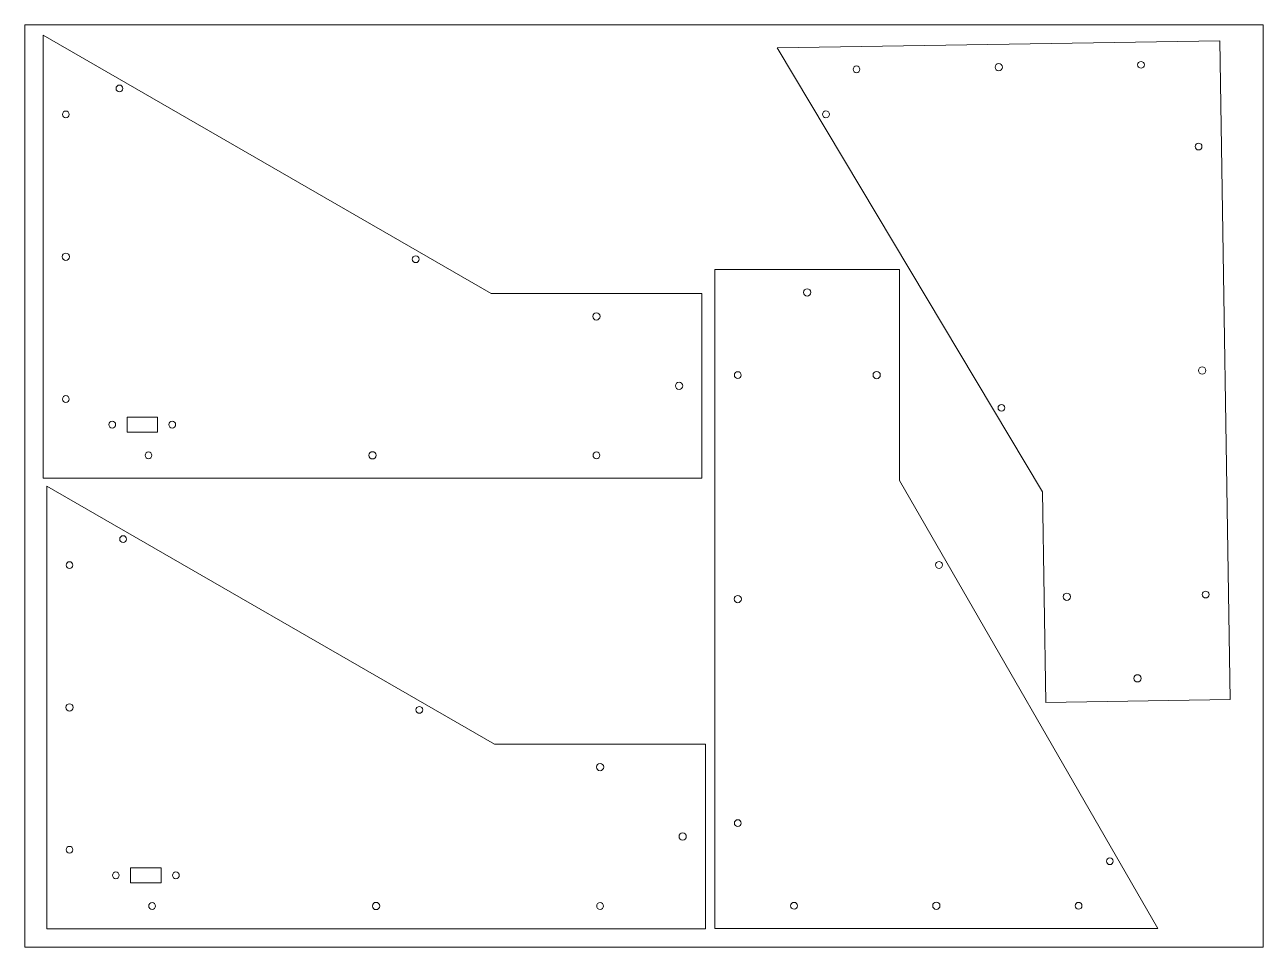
# Model space of a CAD drawing. Header units: inches. Extents: x 1.6 to 25.1, y -1.2 to 16.2.
import ezdxf

# ---------------------------------------------------------------- set-up
doc = ezdxf.new("R2010")
doc.units = ezdxf.units.IN
doc.header["$MEASUREMENT"] = 0
doc.layers.add('CUT', color=7, linetype='Continuous', lineweight=0)
doc.layers.add('SKIP', color=7, linetype='Continuous', lineweight=0)

# ---------------------------------------------------------------- blocks, each defined once
blk = doc.blocks.new('Block_0')
at = {"layer": 'CUT', "color": 1, "lineweight": 9, "true_color": 0xff0000}
for p, q in [((10.496, 2.6), (1.996, 7.5)), ((1.996, -0.9), (1.996, 7.5)), ((14.496, 2.6), (10.496, 2.6)), ((14.496, -0.9), (14.496, 2.6)), ((3.589, 0.254), (3.589, -0.026)), ((4.168, 0.254), (3.589, 0.254)), ((4.168, -0.026), (4.168, 0.254)), ((3.589, -0.026), (4.168, -0.026)), ((14.496, -0.9), (1.996, -0.9))]:
    blk.add_line(p, q, dxfattribs=at)
for centre, radius in [((3.446, 6.492), 0.065), ((2.428, 6), 0.064), ((2.428, 3.3), 0.069), ((9.067, 3.252), 0.064), ((12.496, 2.168), 0.069), ((14.064, 0.85), 0.069), ((2.428, 0.6), 0.064), ((3.309, 0.114), 0.064), ((4.448, 0.114), 0.064), ((3.996, -0.468), 0.064), ((8.246, -0.468), 0.069), ((12.496, -0.468), 0.064)]:
    blk.add_circle(centre, radius, dxfattribs=at)
blk = doc.blocks.new('Block_1')
at = {"layer": 'CUT', "color": 1, "lineweight": 9, "true_color": 0xff0000}
for p, q in [((14.677, 11.605), (18.177, 11.605)), ((14.677, 11.605), (14.677, -0.895)), ((18.177, 11.605), (18.177, 7.605)), ((18.177, 7.605), (23.077, -0.895)), ((14.677, -0.895), (23.077, -0.895))]:
    blk.add_line(p, q, dxfattribs=at)
for centre, radius in [((16.427, 11.173), 0.069), ((15.109, 9.605), 0.064), ((17.745, 9.605), 0.069), ((18.928, 6.002), 0.064), ((15.109, 5.355), 0.069), ((15.109, 1.105), 0.064), ((22.169, 0.381), 0.064), ((16.177, -0.463), 0.064), ((18.877, -0.463), 0.069), ((21.577, -0.463), 0.064)]:
    blk.add_circle(centre, radius, dxfattribs=at)
blk = doc.blocks.new('Block_2')
at = {"layer": 'CUT', "color": 1, "lineweight": 9, "true_color": 0xff0000}
for p, q in [((10.427, 11.15), (1.927, 16.05)), ((1.927, 7.65), (1.927, 16.05)), ((14.427, 11.15), (10.427, 11.15)), ((14.427, 7.65), (14.427, 11.15)), ((3.52, 8.804), (3.52, 8.524)), ((4.099, 8.804), (3.52, 8.804)), ((4.099, 8.524), (4.099, 8.804)), ((3.52, 8.524), (4.099, 8.524)), ((14.427, 7.65), (1.927, 7.65))]:
    blk.add_line(p, q, dxfattribs=at)
for centre, radius in [((3.377, 15.042), 0.065), ((2.359, 14.55), 0.064), ((2.359, 11.85), 0.069), ((8.998, 11.802), 0.064), ((12.427, 10.718), 0.069), ((13.995, 9.4), 0.069), ((2.359, 9.15), 0.064), ((3.24, 8.664), 0.064), ((4.379, 8.664), 0.064), ((3.927, 8.082), 0.064), ((8.177, 8.082), 0.069), ((12.427, 8.082), 0.064)]:
    blk.add_circle(centre, radius, dxfattribs=at)
blk = doc.blocks.new('Block_3')
at = {"layer": 'CUT', "color": 1, "lineweight": 9, "true_color": 0xff0000}
for p, q in [((24.254, 15.946), (15.855, 15.813)), ((20.889, 7.391), (15.855, 15.813)), ((24.451, 3.447), (24.254, 15.946)), ((20.952, 3.392), (20.889, 7.391)), ((24.451, 3.447), (20.952, 3.392))]:
    blk.add_line(p, q, dxfattribs=at)
for centre, radius in [((20.061, 15.447), 0.069), ((22.761, 15.49), 0.064), ((17.362, 15.405), 0.064), ((16.783, 14.551), 0.064), ((23.854, 13.939), 0.064), ((23.921, 9.69), 0.069), ((20.112, 8.982), 0.064), ((21.352, 5.399), 0.069), ((23.988, 5.44), 0.064), ((22.695, 3.851), 0.069)]:
    blk.add_circle(centre, radius, dxfattribs=at)

msp = doc.modelspace()

# ---------------------------------------------------------------- linework, layer by layer
at = {"layer": 'SKIP', "color": 3, "lineweight": 9, "true_color": 0x00ff00}
msp.add_lwpolyline([(25.08, -1.25), (1.58, -1.25), (1.58, 16.25), (25.08, 16.25)], close=True, dxfattribs=at)

# ---------------------------------------------------------------- block references
at = {"layer": 'CUT'}
for name in ['Block_2', 'Block_3', 'Block_1', 'Block_0']:
    msp.add_blockref(name, (0, 0), dxfattribs=at)

doc.saveas('drawing.dxf')
